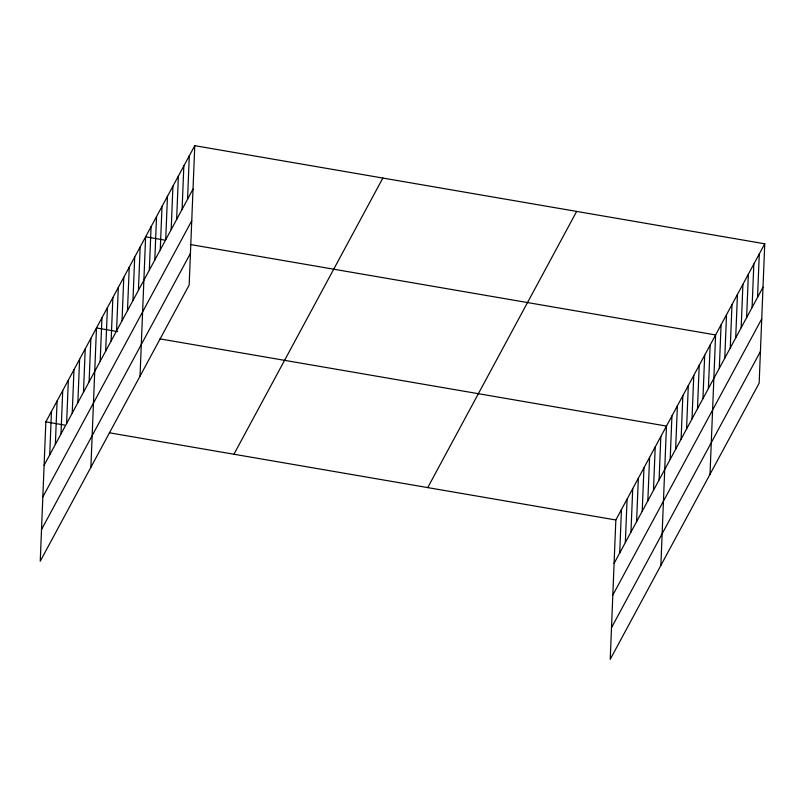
<?xml version="1.0" encoding="UTF-8"?>
<svg xmlns="http://www.w3.org/2000/svg" width="805" height="805" viewBox="0 0 805 805"><rect width="100%" height="100%" fill="white"/><g stroke="black" fill="none" stroke-linecap="round" stroke-linejoin="round"><path stroke-width="1.21" d="M194.77 145.675L45.845 421.86L40.25 561.196L189.165 285.02L194.77 145.675L764.75 243.804L759.155 383.14L610.23 659.325L615.835 519.98L764.75 243.804M49.729 454.855L51.47 411.425M55.354 444.42L57.095 400.991M60.979 433.986L62.72 390.556M66.604 423.551L68.355 380.121M72.229 413.116L73.98 369.686M77.854 402.681L79.604 359.261M83.478 392.256L85.229 348.827M89.114 381.822L90.854 338.392M90.885 467.303L96.479 327.957L117.641 331.6M100.192 361.264L101.943 317.834M105.656 351.131L107.397 307.701M111.12 341.008L112.861 297.578M116.574 330.875L118.325 287.445M122.038 320.752L123.779 277.323M127.492 310.629L129.243 267.2M132.956 300.496L134.697 257.067M138.42 290.374L140.161 246.944M140.03 376.156L145.625 236.821L164.431 240.051M149.338 270.118L151.078 226.688M154.802 259.995L156.542 216.565M160.255 249.862L162.006 206.432M165.719 239.739L167.46 196.309M171.183 229.616L172.924 186.186M176.637 219.483L178.388 176.054M182.101 209.36L183.842 165.931M187.565 199.238L189.306 155.808M619.709 552.975L621.46 509.545M625.334 542.54L627.085 499.11M630.969 532.115L632.71 488.685M636.594 521.68L638.335 478.25M642.219 511.245L643.96 467.816M647.844 500.811L649.585 457.381M653.469 490.376L655.21 446.946M659.094 479.941L660.835 436.511M660.865 565.422L666.46 426.076L159.964 338.885M670.183 459.383L671.923 415.954M675.637 449.26L677.387 405.831M681.1 439.127L682.841 395.698M686.564 429.005L688.305 385.575M692.018 418.872L693.769 375.442M697.482 408.749L699.223 365.319M702.946 398.626L704.687 355.196M708.4 388.493L710.151 345.063M710.01 474.286L715.605 334.94L190.292 244.509M719.318 368.247L721.069 324.818M724.782 358.114L726.523 314.685M730.246 347.991L731.987 304.562M735.7 337.858L737.45 294.439M741.163 327.736L742.904 284.306M746.627 317.613L748.368 274.183M752.081 307.48L753.832 264.05M757.545 297.357L759.286 253.927M44.104 465.29L193.019 189.105M42.826 496.937L191.751 220.761M41.518 529.549L190.443 253.364M233.943 454.241L382.858 178.056M427.737 487.599L576.652 211.423M614.084 563.409L763.009 287.234M612.816 595.066L761.731 318.881M611.508 627.669L760.423 351.493M45.845 421.86L64.652 425.1M109.329 432.788L615.835 519.98"/></g></svg>
